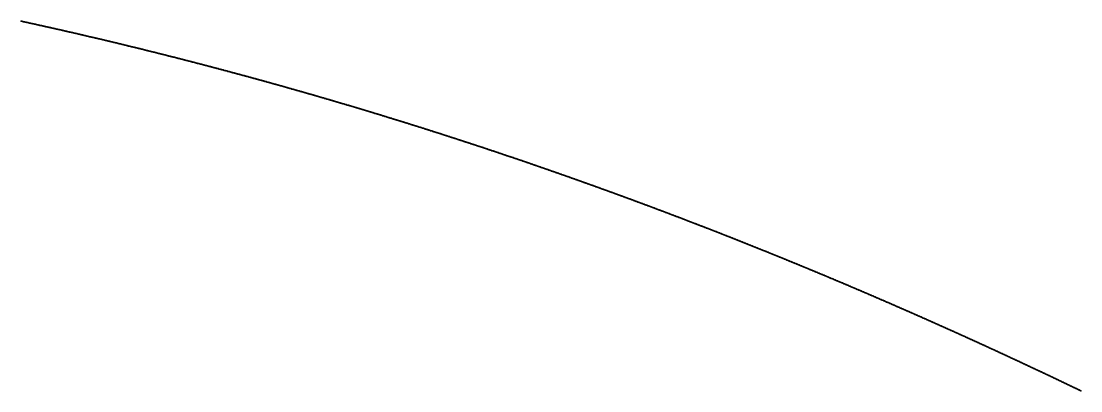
# Model space of a CAD drawing. Header units: metres. Extents: x 0 to 360, y 0 to 49.
# Drawn here: x 135.01 to 146.25, y 44.2 to 48.12 of the extents above; entities that cross this region are included whole.
import ezdxf

# ---------------------------------------------------------------- set-up
doc = ezdxf.new("R2010")
doc.units = ezdxf.units.M

msp = doc.modelspace()

# ---------------------------------------------------------------- linework, layer by layer
for p in [(135.009, 48.118), (135.015, 48.117), (135.021, 48.116), (135.026, 48.114), (135.032, 48.113), (135.038, 48.112), (135.044, 48.111), (135.05, 48.109), (135.056, 48.108), (135.061, 48.107), (135.067, 48.105), (135.073, 48.104), (135.079, 48.103), (135.085, 48.102), (135.091, 48.1), (135.097, 48.099), (135.102, 48.098), (135.108, 48.096), (135.114, 48.095), (135.12, 48.094), (135.126, 48.093), (135.132, 48.091), (135.137, 48.09), (135.143, 48.089), (135.149, 48.087), (135.155, 48.086), (135.161, 48.085), (135.167, 48.084), (135.173, 48.082), (135.178, 48.081), (135.184, 48.08), (135.19, 48.078), (135.196, 48.077), (135.202, 48.076), (135.208, 48.074), (135.213, 48.073), (135.219, 48.072), (135.225, 48.071), (135.231, 48.069), (135.237, 48.068), (135.243, 48.067), (135.249, 48.065), (135.254, 48.064), (135.26, 48.063), (135.266, 48.061), (135.272, 48.06), (135.278, 48.059), (135.284, 48.058), (135.29, 48.056), (135.295, 48.055), (135.301, 48.054), (135.307, 48.052), (135.313, 48.051), (135.319, 48.05), (135.325, 48.048), (135.33, 48.047), (135.336, 48.046), (135.342, 48.044), (135.348, 48.043), (135.354, 48.042), (135.36, 48.04), (135.366, 48.039), (135.371, 48.038), (135.377, 48.036), (135.383, 48.035), (135.389, 48.034), (135.395, 48.033), (135.401, 48.031), (135.406, 48.03), (135.412, 48.029), (135.418, 48.027), (135.424, 48.026), (135.43, 48.025), (135.436, 48.023), (135.442, 48.022), (135.447, 48.021), (135.453, 48.019), (135.459, 48.018), (135.465, 48.017), (135.471, 48.015), (135.477, 48.014), (135.483, 48.013), (135.488, 48.011), (135.494, 48.01), (135.5, 48.009), (135.506, 48.007), (135.512, 48.006), (135.518, 48.005), (135.523, 48.003), (135.529, 48.002), (135.535, 48.001), (135.541, 47.999), (135.547, 47.998), (135.553, 47.997), (135.559, 47.995), (135.564, 47.994), (135.57, 47.992), (135.576, 47.991), (135.582, 47.99), (135.588, 47.988), (135.594, 47.987), (135.6, 47.986), (135.605, 47.984), (135.611, 47.983), (135.617, 47.982), (135.623, 47.98), (135.629, 47.979), (135.635, 47.978), (135.64, 47.976), (135.646, 47.975), (135.652, 47.974), (135.658, 47.972), (135.664, 47.971), (135.67, 47.969), (135.676, 47.968), (135.681, 47.967), (135.687, 47.965), (135.693, 47.964), (135.699, 47.963), (135.705, 47.961), (135.711, 47.96), (135.717, 47.959), (135.722, 47.957), (135.728, 47.956), (135.734, 47.954), (135.74, 47.953), (135.746, 47.952), (135.752, 47.95), (135.757, 47.949), (135.763, 47.948), (135.769, 47.946), (135.775, 47.945), (135.781, 47.944), (135.787, 47.942), (135.793, 47.941), (135.798, 47.939), (135.804, 47.938), (135.81, 47.937), (135.816, 47.935), (135.822, 47.934), (135.828, 47.932), (135.834, 47.931), (135.839, 47.93), (135.845, 47.928), (135.851, 47.927), (135.857, 47.926), (135.863, 47.924), (135.869, 47.923), (135.874, 47.921), (135.88, 47.92), (135.886, 47.919), (135.892, 47.917), (135.898, 47.916), (135.904, 47.914), (135.91, 47.913), (135.915, 47.912), (135.921, 47.91), (135.927, 47.909), (135.933, 47.908), (135.939, 47.906), (135.945, 47.905), (135.951, 47.903), (135.956, 47.902), (135.962, 47.901), (135.968, 47.899), (135.974, 47.898), (135.98, 47.896), (135.986, 47.895), (135.991, 47.894), (135.997, 47.892), (136.003, 47.891), (136.009, 47.889), (136.015, 47.888), (136.021, 47.887), (136.027, 47.885), (136.032, 47.884), (136.038, 47.882), (136.044, 47.881), (136.05, 47.879), (136.056, 47.878), (136.062, 47.877), (136.068, 47.875), (136.073, 47.874), (136.079, 47.872), (136.085, 47.871), (136.091, 47.87), (136.097, 47.868), (136.103, 47.867), (136.109, 47.865), (136.114, 47.864), (136.12, 47.863), (136.126, 47.861), (136.132, 47.86), (136.138, 47.858), (136.144, 47.857), (136.149, 47.855), (136.155, 47.854), (136.161, 47.853), (136.167, 47.851), (136.173, 47.85), (136.179, 47.848), (136.185, 47.847), (136.19, 47.845), (136.196, 47.844), (136.202, 47.843), (136.208, 47.841), (136.214, 47.84), (136.22, 47.838), (136.226, 47.837), (136.231, 47.835), (136.237, 47.834), (136.243, 47.833), (136.249, 47.831), (136.255, 47.83), (136.261, 47.828), (136.266, 47.827), (136.272, 47.825), (136.278, 47.824), (136.284, 47.822), (136.29, 47.821), (136.296, 47.82), (136.302, 47.818), (136.307, 47.817), (136.313, 47.815), (136.319, 47.814), (136.325, 47.812), (136.331, 47.811), (136.337, 47.809), (136.343, 47.808), (136.348, 47.807), (136.354, 47.805), (136.36, 47.804), (136.366, 47.802), (136.372, 47.801), (136.378, 47.799), (136.384, 47.798), (136.389, 47.796), (136.395, 47.795), (136.401, 47.793), (136.407, 47.792), (136.413, 47.791), (136.419, 47.789), (136.424, 47.788), (136.43, 47.786), (136.436, 47.785), (136.442, 47.783), (136.448, 47.782), (136.454, 47.78), (136.46, 47.779), (136.465, 47.777), (136.471, 47.776), (136.477, 47.774), (136.483, 47.773), (136.489, 47.772), (136.495, 47.77), (136.501, 47.769), (136.506, 47.767), (136.512, 47.766), (136.518, 47.764), (136.524, 47.763), (136.53, 47.761), (136.536, 47.76), (136.542, 47.758), (136.547, 47.757), (136.553, 47.755), (136.559, 47.754), (136.565, 47.752), (136.571, 47.751), (136.577, 47.749), (136.582, 47.748), (136.588, 47.746), (136.594, 47.745), (136.6, 47.743), (136.606, 47.742), (136.612, 47.741), (136.618, 47.739), (136.623, 47.738), (136.629, 47.736), (136.635, 47.735), (136.641, 47.733), (136.647, 47.732), (136.653, 47.73), (136.659, 47.729), (136.664, 47.727), (136.67, 47.726), (136.676, 47.724), (136.682, 47.723), (136.688, 47.721), (136.694, 47.72), (136.7, 47.718), (136.705, 47.717), (136.711, 47.715), (136.717, 47.714), (136.723, 47.712), (136.729, 47.711), (136.735, 47.709), (136.741, 47.708), (136.746, 47.706), (136.752, 47.705), (136.758, 47.703), (136.764, 47.702), (136.77, 47.7), (136.776, 47.699), (136.781, 47.697), (136.787, 47.696), (136.793, 47.694), (136.799, 47.693), (136.805, 47.691), (136.811, 47.69), (136.817, 47.688), (136.822, 47.687), (136.828, 47.685), (136.834, 47.684), (136.84, 47.682), (136.846, 47.68), (136.852, 47.679), (136.858, 47.677), (136.863, 47.676), (136.869, 47.674), (136.875, 47.673), (136.881, 47.671), (136.887, 47.67), (136.893, 47.668), (136.899, 47.667), (136.904, 47.665), (136.91, 47.664), (136.916, 47.662), (136.922, 47.661), (136.928, 47.659), (136.934, 47.658), (136.94, 47.656), (136.945, 47.655), (136.951, 47.653), (136.957, 47.652), (136.963, 47.65), (136.969, 47.648), (136.975, 47.647), (136.981, 47.645), (136.986, 47.644), (136.992, 47.642), (136.998, 47.641), (137.004, 47.639), (137.01, 47.638), (137.016, 47.636), (137.022, 47.635), (137.027, 47.633), (137.033, 47.632), (137.039, 47.63), (137.045, 47.628), (137.051, 47.627), (137.057, 47.625), (137.062, 47.624), (137.068, 47.622), (137.074, 47.621), (137.08, 47.619), (137.086, 47.618), (137.092, 47.616), (137.098, 47.615), (137.103, 47.613), (137.109, 47.611), (137.115, 47.61), (137.121, 47.608), (137.127, 47.607), (137.133, 47.605), (137.139, 47.604), (137.144, 47.602), (137.15, 47.601), (137.156, 47.599), (137.162, 47.597), (137.168, 47.596), (137.174, 47.594), (137.18, 47.593), (137.185, 47.591), (137.191, 47.59), (137.197, 47.588), (137.203, 47.586), (137.209, 47.585), (137.215, 47.583), (137.221, 47.582), (137.226, 47.58), (137.232, 47.579), (137.238, 47.577), (137.244, 47.575), (137.25, 47.574), (137.256, 47.572), (137.262, 47.571), (137.267, 47.569), (137.273, 47.568), (137.279, 47.566), (137.285, 47.564), (137.291, 47.563), (137.297, 47.561), (137.303, 47.56), (137.308, 47.558), (137.314, 47.557), (137.32, 47.555), (137.326, 47.553), (137.332, 47.552), (137.338, 47.55), (137.344, 47.549), (137.349, 47.547), (137.355, 47.545), (137.361, 47.544), (137.367, 47.542), (137.373, 47.541), (137.379, 47.539), (137.385, 47.538), (137.39, 47.536), (137.396, 47.534), (137.402, 47.533), (137.408, 47.531), (137.414, 47.53), (137.42, 47.528), (137.426, 47.526), (137.431, 47.525), (137.437, 47.523), (137.443, 47.522), (137.449, 47.52), (137.455, 47.518), (137.461, 47.517), (137.466, 47.515), (137.472, 47.514), (137.478, 47.512), (137.484, 47.51), (137.49, 47.509), (137.496, 47.507), (137.502, 47.506), (137.507, 47.504), (137.513, 47.502), (137.519, 47.501), (137.525, 47.499), (137.531, 47.498), (137.537, 47.496), (137.543, 47.494), (137.548, 47.493), (137.554, 47.491), (137.56, 47.489), (137.566, 47.488), (137.572, 47.486), (137.578, 47.485), (137.584, 47.483), (137.589, 47.481), (137.595, 47.48), (137.601, 47.478), (137.607, 47.477), (137.613, 47.475), (137.619, 47.473), (137.625, 47.472), (137.63, 47.47), (137.636, 47.468), (137.642, 47.467), (137.648, 47.465), (137.654, 47.464), (137.66, 47.462), (137.666, 47.46), (137.671, 47.459), (137.677, 47.457), (137.683, 47.455), (137.689, 47.454), (137.695, 47.452), (137.701, 47.45), (137.707, 47.449), (137.712, 47.447), (137.718, 47.446), (137.724, 47.444), (137.73, 47.442), (137.736, 47.441), (137.742, 47.439), (137.748, 47.437), (137.753, 47.436), (137.759, 47.434), (137.765, 47.432), (137.771, 47.431), (137.777, 47.429), (137.783, 47.428), (137.789, 47.426), (137.794, 47.424), (137.8, 47.423), (137.806, 47.421), (137.812, 47.419), (137.818, 47.418), (137.824, 47.416), (137.83, 47.414), (137.835, 47.413), (137.841, 47.411), (137.847, 47.409), (137.853, 47.408), (137.859, 47.406), (137.865, 47.404), (137.871, 47.403), (137.876, 47.401), (137.882, 47.399), (137.888, 47.398), (137.894, 47.396), (137.9, 47.394), (137.906, 47.393), (137.912, 47.391), (137.917, 47.389), (137.923, 47.388), (137.929, 47.386), (137.935, 47.384), (137.941, 47.383), (137.947, 47.381), (137.953, 47.379), (137.958, 47.378), (137.964, 47.376), (137.97, 47.374), (137.976, 47.373), (137.982, 47.371), (137.988, 47.369), (137.994, 47.368), (137.999, 47.366), (138.005, 47.364), (138.011, 47.363), (138.017, 47.361), (138.023, 47.359), (138.029, 47.358), (138.035, 47.356), (138.04, 47.354), (138.046, 47.353), (138.052, 47.351), (138.058, 47.349), (138.064, 47.348), (138.07, 47.346), (138.076, 47.344), (138.081, 47.343), (138.087, 47.341), (138.093, 47.339), (138.099, 47.337), (138.105, 47.336), (138.111, 47.334), (138.117, 47.332), (138.122, 47.331), (138.128, 47.329), (138.134, 47.327), (138.14, 47.326), (138.146, 47.324), (138.152, 47.322), (138.158, 47.321), (138.163, 47.319), (138.169, 47.317), (138.175, 47.315), (138.181, 47.314), (138.187, 47.312), (138.193, 47.31), (138.199, 47.309), (138.204, 47.307), (138.21, 47.305), (138.216, 47.304), (138.222, 47.302), (138.228, 47.3), (138.234, 47.298), (138.24, 47.297), (138.245, 47.295), (138.251, 47.293), (138.257, 47.292), (138.263, 47.29), (138.269, 47.288), (138.275, 47.286), (138.281, 47.285), (138.286, 47.283), (138.292, 47.281), (138.298, 47.28), (138.304, 47.278), (138.31, 47.276), (138.316, 47.274), (138.322, 47.273), (138.327, 47.271), (138.333, 47.269), (138.339, 47.268), (138.345, 47.266), (138.351, 47.264), (138.357, 47.262), (138.363, 47.261), (138.368, 47.259), (138.374, 47.257), (138.38, 47.255), (138.386, 47.254), (138.392, 47.252), (138.398, 47.25), (138.404, 47.249), (138.409, 47.247), (138.415, 47.245), (138.421, 47.243), (138.427, 47.242), (138.433, 47.24), (138.439, 47.238), (138.445, 47.236), (138.451, 47.235), (138.456, 47.233), (138.462, 47.231), (138.468, 47.229), (138.474, 47.228), (138.48, 47.226), (138.486, 47.224), (138.492, 47.223), (138.497, 47.221), (138.503, 47.219), (138.509, 47.217), (138.515, 47.216), (138.521, 47.214), (138.527, 47.212), (138.533, 47.21), (138.538, 47.209), (138.544, 47.207), (138.55, 47.205), (138.556, 47.203), (138.562, 47.202), (138.568, 47.2), (138.574, 47.198), (138.579, 47.196), (138.585, 47.195), (138.591, 47.193), (138.597, 47.191), (138.603, 47.189), (138.609, 47.187), (138.615, 47.186), (138.62, 47.184), (138.626, 47.182), (138.632, 47.18), (138.638, 47.179), (138.644, 47.177), (138.65, 47.175), (138.656, 47.173), (138.661, 47.172), (138.667, 47.17), (138.673, 47.168), (138.679, 47.166), (138.685, 47.165), (138.691, 47.163), (138.697, 47.161), (138.702, 47.159), (138.708, 47.157), (138.714, 47.156), (138.72, 47.154), (138.726, 47.152), (138.732, 47.15), (138.738, 47.149), (138.744, 47.147), (138.749, 47.145), (138.755, 47.143), (138.761, 47.141), (138.767, 47.14), (138.773, 47.138), (138.779, 47.136), (138.785, 47.134), (138.79, 47.133), (138.796, 47.131), (138.802, 47.129), (138.808, 47.127), (138.814, 47.125), (138.82, 47.124), (138.826, 47.122), (138.831, 47.12), (138.837, 47.118), (138.843, 47.116), (138.849, 47.115), (138.855, 47.113), (138.861, 47.111), (138.867, 47.109), (138.872, 47.107), (138.878, 47.106), (138.884, 47.104), (138.89, 47.102), (138.896, 47.1), (138.902, 47.098), (138.908, 47.097), (138.913, 47.095), (138.919, 47.093), (138.925, 47.091), (138.931, 47.089), (138.937, 47.088), (138.943, 47.086), (138.949, 47.084), (138.954, 47.082), (138.96, 47.08), (138.966, 47.079), (138.972, 47.077), (138.978, 47.075), (138.984, 47.073), (138.99, 47.071), (138.996, 47.07), (139.001, 47.068), (139.007, 47.066), (139.013, 47.064), (139.019, 47.062), (139.025, 47.06), (139.031, 47.059), (139.037, 47.057), (139.042, 47.055), (139.048, 47.053), (139.054, 47.051), (139.06, 47.05), (139.066, 47.048), (139.072, 47.046), (139.078, 47.044), (139.083, 47.042), (139.089, 47.04), (139.095, 47.039), (139.101, 47.037), (139.107, 47.035), (139.113, 47.033), (139.119, 47.031), (139.124, 47.029), (139.13, 47.028), (139.136, 47.026), (139.142, 47.024), (139.148, 47.022), (139.154, 47.02), (139.16, 47.018), (139.165, 47.017), (139.171, 47.015), (139.177, 47.013), (139.183, 47.011), (139.189, 47.009), (139.195, 47.007), (139.201, 47.006), (139.207, 47.004), (139.212, 47.002), (139.218, 47), (139.224, 46.998), (139.23, 46.996), (139.236, 46.995), (139.242, 46.993), (139.248, 46.991), (139.253, 46.989), (139.259, 46.987), (139.265, 46.985), (139.271, 46.983), (139.277, 46.982), (139.283, 46.98), (139.289, 46.978), (139.294, 46.976), (139.3, 46.974), (139.306, 46.972), (139.312, 46.97), (139.318, 46.969), (139.324, 46.967), (139.33, 46.965), (139.335, 46.963), (139.341, 46.961), (139.347, 46.959), (139.353, 46.957), (139.359, 46.956), (139.365, 46.954), (139.371, 46.952), (139.376, 46.95), (139.382, 46.948), (139.388, 46.946), (139.394, 46.944), (139.4, 46.942), (139.406, 46.941), (139.412, 46.939), (139.418, 46.937), (139.423, 46.935), (139.429, 46.933), (139.435, 46.931), (139.441, 46.929), (139.447, 46.927), (139.453, 46.926), (139.459, 46.924), (139.464, 46.922), (139.47, 46.92), (139.476, 46.918), (139.482, 46.916), (139.488, 46.914), (139.494, 46.912), (139.5, 46.911), (139.505, 46.909), (139.511, 46.907), (139.517, 46.905), (139.523, 46.903), (139.529, 46.901), (139.535, 46.899), (139.541, 46.897), (139.547, 46.895), (139.552, 46.894), (139.558, 46.892), (139.564, 46.89), (139.57, 46.888), (139.576, 46.886), (139.582, 46.884), (139.588, 46.882), (139.593, 46.88), (139.599, 46.878), (139.605, 46.877), (139.611, 46.875), (139.617, 46.873), (139.623, 46.871), (139.629, 46.869), (139.634, 46.867), (139.64, 46.865), (139.646, 46.863), (139.652, 46.861), (139.658, 46.859), (139.664, 46.857), (139.67, 46.856), (139.675, 46.854), (139.681, 46.852), (139.687, 46.85), (139.693, 46.848), (139.699, 46.846), (139.705, 46.844), (139.711, 46.842), (139.717, 46.84), (139.722, 46.838), (139.728, 46.836), (139.734, 46.835), (139.74, 46.833), (139.746, 46.831), (139.752, 46.829), (139.758, 46.827), (139.763, 46.825), (139.769, 46.823), (139.775, 46.821), (139.781, 46.819), (139.787, 46.817), (139.793, 46.815), (139.799, 46.813), (139.804, 46.811), (139.81, 46.81), (139.816, 46.808), (139.822, 46.806), (139.828, 46.804), (139.834, 46.802), (139.84, 46.8), (139.846, 46.798), (139.851, 46.796), (139.857, 46.794), (139.863, 46.792), (139.869, 46.79), (139.875, 46.788), (139.881, 46.786), (139.887, 46.784), (139.892, 46.782), (139.898, 46.781), (139.904, 46.779), (139.91, 46.777), (139.916, 46.775), (139.922, 46.773), (139.928, 46.771), (139.934, 46.769), (139.939, 46.767), (139.945, 46.765), (139.951, 46.763), (139.957, 46.761), (139.963, 46.759), (139.969, 46.757), (139.975, 46.755), (139.98, 46.753), (139.986, 46.751), (139.992, 46.749), (139.998, 46.747), (140.004, 46.745), (140.01, 46.744), (140.016, 46.742), (140.021, 46.74), (140.027, 46.738), (140.033, 46.736), (140.039, 46.734), (140.045, 46.732), (140.051, 46.73), (140.057, 46.728), (140.063, 46.726), (140.068, 46.724), (140.074, 46.722), (140.08, 46.72), (140.086, 46.718), (140.092, 46.716), (140.098, 46.714), (140.104, 46.712), (140.109, 46.71), (140.115, 46.708), (140.121, 46.706), (140.127, 46.704), (140.133, 46.702), (140.139, 46.7), (140.145, 46.698), (140.151, 46.696), (140.156, 46.694), (140.162, 46.692), (140.168, 46.69), (140.174, 46.688), (140.18, 46.686), (140.186, 46.684), (140.192, 46.682), (140.197, 46.68), (140.203, 46.678), (140.209, 46.677), (140.215, 46.675), (140.221, 46.673), (140.227, 46.671), (140.233, 46.669), (140.238, 46.667), (140.244, 46.665), (140.25, 46.663), (140.256, 46.661), (140.262, 46.659), (140.268, 46.657), (140.274, 46.655), (140.28, 46.653), (140.285, 46.651), (140.291, 46.649), (140.297, 46.647), (140.303, 46.645), (140.309, 46.643), (140.315, 46.641), (140.321, 46.639), (140.326, 46.637), (140.332, 46.635), (140.338, 46.633), (140.344, 46.631), (140.35, 46.629), (140.356, 46.627), (140.362, 46.625), (140.368, 46.623), (140.373, 46.621), (140.379, 46.619), (140.385, 46.617), (140.391, 46.615), (140.397, 46.613), (140.403, 46.611), (140.409, 46.609), (140.414, 46.607), (140.42, 46.605), (140.426, 46.603), (140.432, 46.601), (140.438, 46.599), (140.444, 46.596), (140.45, 46.594), (140.456, 46.592), (140.461, 46.59), (140.467, 46.588), (140.473, 46.586), (140.479, 46.584), (140.485, 46.582), (140.491, 46.58), (140.497, 46.578), (140.502, 46.576), (140.508, 46.574), (140.514, 46.572), (140.52, 46.57), (140.526, 46.568), (140.532, 46.566), (140.538, 46.564), (140.544, 46.562), (140.549, 46.56), (140.555, 46.558), (140.561, 46.556), (140.567, 46.554), (140.573, 46.552), (140.579, 46.55), (140.585, 46.548), (140.59, 46.546), (140.596, 46.544), (140.602, 46.542), (140.608, 46.54), (140.614, 46.538), (140.62, 46.536), (140.626, 46.534), (140.632, 46.532), (140.637, 46.529), (140.643, 46.527), (140.649, 46.525), (140.655, 46.523), (140.661, 46.521), (140.667, 46.519), (140.673, 46.517), (140.678, 46.515), (140.684, 46.513), (140.69, 46.511), (140.696, 46.509), (140.702, 46.507), (140.708, 46.505), (140.714, 46.503), (140.72, 46.501), (140.725, 46.499), (140.731, 46.497), (140.737, 46.495), (140.743, 46.493), (140.749, 46.49), (140.755, 46.488), (140.761, 46.486), (140.766, 46.484), (140.772, 46.482), (140.778, 46.48), (140.784, 46.478), (140.79, 46.476), (140.796, 46.474), (140.802, 46.472), (140.808, 46.47), (140.813, 46.468), (140.819, 46.466), (140.825, 46.464), (140.831, 46.462), (140.837, 46.459), (140.843, 46.457), (140.849, 46.455), (140.854, 46.453), (140.86, 46.451), (140.866, 46.449), (140.872, 46.447), (140.878, 46.445), (140.884, 46.443), (140.89, 46.441), (140.896, 46.439), (140.901, 46.437), (140.907, 46.435), (140.913, 46.432), (140.919, 46.43), (140.925, 46.428), (140.931, 46.426), (140.937, 46.424), (140.942, 46.422), (140.948, 46.42), (140.954, 46.418), (140.96, 46.416), (140.966, 46.414), (140.972, 46.412), (140.978, 46.409), (140.984, 46.407), (140.989, 46.405), (140.995, 46.403), (141.001, 46.401), (141.007, 46.399), (141.013, 46.397), (141.019, 46.395), (141.025, 46.393), (141.03, 46.391), (141.036, 46.389), (141.042, 46.386), (141.048, 46.384), (141.054, 46.382), (141.06, 46.38), (141.066, 46.378), (141.072, 46.376), (141.077, 46.374), (141.083, 46.372), (141.089, 46.37), (141.095, 46.367), (141.101, 46.365), (141.107, 46.363), (141.113, 46.361), (141.119, 46.359), (141.124, 46.357), (141.13, 46.355), (141.136, 46.353), (141.142, 46.351), (141.148, 46.348), (141.154, 46.346), (141.16, 46.344), (141.165, 46.342), (141.171, 46.34), (141.177, 46.338), (141.183, 46.336), (141.189, 46.334), (141.195, 46.331), (141.201, 46.329), (141.207, 46.327), (141.212, 46.325), (141.218, 46.323), (141.224, 46.321), (141.23, 46.319), (141.236, 46.317), (141.242, 46.314), (141.248, 46.312), (141.254, 46.31), (141.259, 46.308), (141.265, 46.306), (141.271, 46.304), (141.277, 46.302), (141.283, 46.3), (141.289, 46.297), (141.295, 46.295), (141.3, 46.293), (141.306, 46.291), (141.312, 46.289), (141.318, 46.287), (141.324, 46.285), (141.33, 46.282), (141.336, 46.28), (141.342, 46.278), (141.347, 46.276), (141.353, 46.274), (141.359, 46.272), (141.365, 46.27), (141.371, 46.267), (141.377, 46.265), (141.383, 46.263), (141.389, 46.261), (141.394, 46.259), (141.4, 46.257), (141.406, 46.255), (141.412, 46.252), (141.418, 46.25), (141.424, 46.248), (141.43, 46.246), (141.435, 46.244), (141.441, 46.242), (141.447, 46.239), (141.453, 46.237), (141.459, 46.235), (141.465, 46.233), (141.471, 46.231), (141.477, 46.229), (141.482, 46.226), (141.488, 46.224), (141.494, 46.222), (141.5, 46.22), (141.506, 46.218), (141.512, 46.216), (141.518, 46.213), (141.524, 46.211), (141.529, 46.209), (141.535, 46.207), (141.541, 46.205), (141.547, 46.203), (141.553, 46.2), (141.559, 46.198), (141.565, 46.196), (141.57, 46.194), (141.576, 46.192), (141.582, 46.19), (141.588, 46.187), (141.594, 46.185), (141.6, 46.183), (141.606, 46.181), (141.612, 46.179), (141.617, 46.176), (141.623, 46.174), (141.629, 46.172), (141.635, 46.17), (141.641, 46.168), (141.647, 46.166), (141.653, 46.163), (141.659, 46.161), (141.664, 46.159), (141.67, 46.157), (141.676, 46.155), (141.682, 46.152), (141.688, 46.15), (141.694, 46.148), (141.7, 46.146), (141.706, 46.144), (141.711, 46.141), (141.717, 46.139), (141.723, 46.137), (141.729, 46.135), (141.735, 46.133), (141.741, 46.13), (141.747, 46.128), (141.752, 46.126), (141.758, 46.124), (141.764, 46.122), (141.77, 46.119), (141.776, 46.117), (141.782, 46.115), (141.788, 46.113), (141.794, 46.111), (141.799, 46.108), (141.805, 46.106), (141.811, 46.104), (141.817, 46.102), (141.823, 46.1), (141.829, 46.097), (141.835, 46.095), (141.841, 46.093), (141.846, 46.091), (141.852, 46.088), (141.858, 46.086), (141.864, 46.084), (141.87, 46.082), (141.876, 46.08), (141.882, 46.077), (141.888, 46.075), (141.893, 46.073), (141.899, 46.071), (141.905, 46.068), (141.911, 46.066), (141.917, 46.064), (141.923, 46.062), (141.929, 46.06), (141.934, 46.057), (141.94, 46.055), (141.946, 46.053), (141.952, 46.051), (141.958, 46.048), (141.964, 46.046), (141.97, 46.044), (141.976, 46.042), (141.981, 46.039), (141.987, 46.037), (141.993, 46.035), (141.999, 46.033), (142.005, 46.031), (142.011, 46.028), (142.017, 46.026), (142.023, 46.024), (142.028, 46.022), (142.034, 46.019), (142.04, 46.017), (142.046, 46.015), (142.052, 46.013), (142.058, 46.01), (142.064, 46.008), (142.07, 46.006), (142.075, 46.004), (142.081, 46.001), (142.087, 45.999), (142.093, 45.997), (142.099, 45.995), (142.105, 45.992), (142.111, 45.99), (142.117, 45.988), (142.122, 45.986), (142.128, 45.983), (142.134, 45.981), (142.14, 45.979), (142.146, 45.977), (142.152, 45.974), (142.158, 45.972), (142.164, 45.97), (142.169, 45.968), (142.175, 45.965), (142.181, 45.963), (142.187, 45.961), (142.193, 45.958), (142.199, 45.956), (142.205, 45.954), (142.21, 45.952), (142.216, 45.949), (142.222, 45.947), (142.228, 45.945), (142.234, 45.943), (142.24, 45.94), (142.246, 45.938), (142.252, 45.936), (142.257, 45.934), (142.263, 45.931), (142.269, 45.929), (142.275, 45.927), (142.281, 45.924), (142.287, 45.922), (142.293, 45.92), (142.299, 45.918), (142.304, 45.915), (142.31, 45.913), (142.316, 45.911), (142.322, 45.908), (142.328, 45.906), (142.334, 45.904), (142.34, 45.902), (142.346, 45.899), (142.351, 45.897), (142.357, 45.895), (142.363, 45.892), (142.369, 45.89), (142.375, 45.888), (142.381, 45.886), (142.387, 45.883), (142.393, 45.881), (142.398, 45.879), (142.404, 45.876), (142.41, 45.874), (142.416, 45.872), (142.422, 45.87), (142.428, 45.867), (142.434, 45.865), (142.44, 45.863), (142.445, 45.86), (142.451, 45.858), (142.457, 45.856), (142.463, 45.853), (142.469, 45.851), (142.475, 45.849), (142.481, 45.847), (142.487, 45.844), (142.492, 45.842), (142.498, 45.84), (142.504, 45.837), (142.51, 45.835), (142.516, 45.833), (142.522, 45.83), (142.528, 45.828), (142.534, 45.826), (142.539, 45.823), (142.545, 45.821), (142.551, 45.819), (142.557, 45.816), (142.563, 45.814), (142.569, 45.812), (142.575, 45.81), (142.581, 45.807), (142.586, 45.805), (142.592, 45.803), (142.598, 45.8), (142.604, 45.798), (142.61, 45.796), (142.616, 45.793), (142.622, 45.791), (142.628, 45.789), (142.633, 45.786), (142.639, 45.784), (142.645, 45.782), (142.651, 45.779), (142.657, 45.777), (142.663, 45.775), (142.669, 45.772), (142.675, 45.77), (142.68, 45.768), (142.686, 45.765), (142.692, 45.763), (142.698, 45.761), (142.704, 45.758), (142.71, 45.756), (142.716, 45.754), (142.722, 45.751), (142.727, 45.749), (142.733, 45.747), (142.739, 45.744), (142.745, 45.742), (142.751, 45.74), (142.757, 45.737), (142.763, 45.735), (142.769, 45.733), (142.774, 45.73), (142.78, 45.728), (142.786, 45.725), (142.792, 45.723), (142.798, 45.721), (142.804, 45.718), (142.81, 45.716), (142.816, 45.714), (142.821, 45.711), (142.827, 45.709), (142.833, 45.707), (142.839, 45.704), (142.845, 45.702), (142.851, 45.7), (142.857, 45.697), (142.863, 45.695), (142.868, 45.693), (142.874, 45.69), (142.88, 45.688), (142.886, 45.685), (142.892, 45.683), (142.898, 45.681), (142.904, 45.678), (142.91, 45.676), (142.915, 45.674), (142.921, 45.671), (142.927, 45.669), (142.933, 45.667), (142.939, 45.664), (142.945, 45.662), (142.951, 45.659), (142.957, 45.657), (142.962, 45.655), (142.968, 45.652), (142.974, 45.65), (142.98, 45.648), (142.986, 45.645), (142.992, 45.643), (142.998, 45.64), (143.004, 45.638), (143.009, 45.636), (143.015, 45.633), (143.021, 45.631), (143.027, 45.628), (143.033, 45.626), (143.039, 45.624), (143.045, 45.621), (143.051, 45.619), (143.056, 45.617), (143.062, 45.614), (143.068, 45.612), (143.074, 45.609), (143.08, 45.607), (143.086, 45.605), (143.092, 45.602), (143.098, 45.6), (143.103, 45.597), (143.109, 45.595), (143.115, 45.593), (143.121, 45.59), (143.127, 45.588), (143.133, 45.585), (143.139, 45.583), (143.145, 45.581), (143.15, 45.578), (143.156, 45.576), (143.162, 45.573), (143.168, 45.571), (143.174, 45.569), (143.18, 45.566), (143.186, 45.564), (143.192, 45.561), (143.197, 45.559), (143.203, 45.557), (143.209, 45.554), (143.215, 45.552), (143.221, 45.549), (143.227, 45.547), (143.233, 45.545), (143.239, 45.542), (143.244, 45.54), (143.25, 45.537), (143.256, 45.535), (143.262, 45.533), (143.268, 45.53), (143.274, 45.528), (143.28, 45.525), (143.286, 45.523), (143.292, 45.52), (143.297, 45.518), (143.303, 45.516), (143.309, 45.513), (143.315, 45.511), (143.321, 45.508), (143.327, 45.506), (143.333, 45.503), (143.339, 45.501), (143.344, 45.499), (143.35, 45.496), (143.356, 45.494), (143.362, 45.491), (143.368, 45.489), (143.374, 45.486), (143.38, 45.484), (143.386, 45.482), (143.391, 45.479), (143.397, 45.477), (143.403, 45.474), (143.409, 45.472), (143.415, 45.469), (143.421, 45.467), (143.427, 45.465), (143.433, 45.462), (143.438, 45.46), (143.444, 45.457), (143.45, 45.455), (143.456, 45.452), (143.462, 45.45), (143.468, 45.447), (143.474, 45.445), (143.48, 45.443), (143.485, 45.44), (143.491, 45.438), (143.497, 45.435), (143.503, 45.433), (143.509, 45.43), (143.515, 45.428), (143.521, 45.425), (143.527, 45.423), (143.532, 45.42), (143.538, 45.418), (143.544, 45.416), (143.55, 45.413), (143.556, 45.411), (143.562, 45.408), (143.568, 45.406), (143.574, 45.403), (143.58, 45.401), (143.585, 45.398), (143.591, 45.396), (143.597, 45.393), (143.603, 45.391), (143.609, 45.389), (143.615, 45.386), (143.621, 45.384), (143.627, 45.381), (143.632, 45.379), (143.638, 45.376), (143.644, 45.374), (143.65, 45.371), (143.656, 45.369), (143.662, 45.366), (143.668, 45.364), (143.674, 45.361), (143.679, 45.359), (143.685, 45.356), (143.691, 45.354), (143.697, 45.351), (143.703, 45.349), (143.709, 45.346), (143.715, 45.344), (143.721, 45.342), (143.726, 45.339), (143.732, 45.337), (143.738, 45.334), (143.744, 45.332), (143.75, 45.329), (143.756, 45.327), (143.762, 45.324), (143.768, 45.322), (143.774, 45.319), (143.779, 45.317), (143.785, 45.314), (143.791, 45.312), (143.797, 45.309), (143.803, 45.307), (143.809, 45.304), (143.815, 45.302), (143.821, 45.299), (143.826, 45.297), (143.832, 45.294), (143.838, 45.292), (143.844, 45.289), (143.85, 45.287), (143.856, 45.284), (143.862, 45.282), (143.868, 45.279), (143.873, 45.277), (143.879, 45.274), (143.885, 45.272), (143.891, 45.269), (143.897, 45.267), (143.903, 45.264), (143.909, 45.262), (143.915, 45.259), (143.92, 45.257), (143.926, 45.254), (143.932, 45.252), (143.938, 45.249), (143.944, 45.247), (143.95, 45.244), (143.956, 45.242), (143.962, 45.239), (143.968, 45.237), (143.973, 45.234), (143.979, 45.232), (143.985, 45.229), (143.991, 45.227), (143.997, 45.224), (144.003, 45.221), (144.009, 45.219), (144.015, 45.216), (144.02, 45.214), (144.026, 45.211), (144.032, 45.209), (144.038, 45.206), (144.044, 45.204), (144.05, 45.201), (144.056, 45.199), (144.062, 45.196), (144.068, 45.194), (144.073, 45.191), (144.079, 45.189), (144.085, 45.186), (144.091, 45.184), (144.097, 45.181), (144.103, 45.178), (144.109, 45.176), (144.115, 45.173), (144.12, 45.171), (144.126, 45.168), (144.132, 45.166), (144.138, 45.163), (144.144, 45.161), (144.15, 45.158), (144.156, 45.156), (144.162, 45.153), (144.167, 45.151), (144.173, 45.148), (144.179, 45.145), (144.185, 45.143), (144.191, 45.14), (144.197, 45.138), (144.203, 45.135), (144.209, 45.133), (144.215, 45.13), (144.22, 45.128), (144.226, 45.125), (144.232, 45.123), (144.238, 45.12), (144.244, 45.117), (144.25, 45.115), (144.256, 45.112), (144.262, 45.11), (144.267, 45.107), (144.273, 45.105), (144.279, 45.102), (144.285, 45.1), (144.291, 45.097), (144.297, 45.094), (144.303, 45.092), (144.309, 45.089), (144.315, 45.087), (144.32, 45.084), (144.326, 45.082), (144.332, 45.079), (144.338, 45.076), (144.344, 45.074), (144.35, 45.071), (144.356, 45.069), (144.362, 45.066), (144.367, 45.064), (144.373, 45.061), (144.379, 45.058), (144.385, 45.056), (144.391, 45.053), (144.397, 45.051), (144.403, 45.048), (144.409, 45.046), (144.415, 45.043), (144.42, 45.04), (144.426, 45.038), (144.432, 45.035), (144.438, 45.033), (144.444, 45.03), (144.45, 45.027), (144.456, 45.025), (144.462, 45.022), (144.467, 45.02), (144.473, 45.017), (144.479, 45.015), (144.485, 45.012), (144.491, 45.009), (144.497, 45.007), (144.503, 45.004), (144.509, 45.002), (144.515, 44.999), (144.52, 44.996), (144.526, 44.994), (144.532, 44.991), (144.538, 44.989), (144.544, 44.986), (144.55, 44.983), (144.556, 44.981), (144.562, 44.978), (144.567, 44.976), (144.573, 44.973), (144.579, 44.97), (144.585, 44.968), (144.591, 44.965), (144.597, 44.963), (144.603, 44.96), (144.609, 44.957), (144.615, 44.955), (144.62, 44.952), (144.626, 44.95), (144.632, 44.947), (144.638, 44.944), (144.644, 44.942), (144.65, 44.939), (144.656, 44.937), (144.662, 44.934), (144.667, 44.931), (144.673, 44.929), (144.679, 44.926), (144.685, 44.923), (144.691, 44.921), (144.697, 44.918), (144.703, 44.916), (144.709, 44.913), (144.715, 44.91), (144.72, 44.908), (144.726, 44.905), (144.732, 44.903), (144.738, 44.9), (144.744, 44.897), (144.75, 44.895), (144.756, 44.892), (144.762, 44.889), (144.768, 44.887), (144.773, 44.884), (144.779, 44.881), (144.785, 44.879), (144.791, 44.876), (144.797, 44.874), (144.803, 44.871), (144.809, 44.868), (144.815, 44.866), (144.82, 44.863), (144.826, 44.86), (144.832, 44.858), (144.838, 44.855), (144.844, 44.853), (144.85, 44.85), (144.856, 44.847), (144.862, 44.845), (144.868, 44.842), (144.873, 44.839), (144.879, 44.837), (144.885, 44.834), (144.891, 44.831), (144.897, 44.829), (144.903, 44.826), (144.909, 44.823), (144.915, 44.821), (144.92, 44.818), (144.926, 44.815), (144.932, 44.813), (144.938, 44.81), (144.944, 44.808), (144.95, 44.805), (144.956, 44.802), (144.962, 44.8), (144.968, 44.797), (144.973, 44.794), (144.979, 44.792), (144.985, 44.789), (144.991, 44.786), (144.997, 44.784), (145.003, 44.781), (145.009, 44.778), (145.015, 44.776), (145.021, 44.773), (145.026, 44.77), (145.032, 44.768), (145.038, 44.765), (145.044, 44.762), (145.05, 44.76), (145.056, 44.757), (145.062, 44.754), (145.068, 44.752), (145.073, 44.749), (145.079, 44.746), (145.085, 44.744), (145.091, 44.741), (145.097, 44.738), (145.103, 44.736), (145.109, 44.733), (145.115, 44.73), (145.121, 44.728), (145.126, 44.725), (145.132, 44.722), (145.138, 44.72), (145.144, 44.717), (145.15, 44.714), (145.156, 44.711), (145.162, 44.709), (145.168, 44.706), (145.174, 44.703), (145.179, 44.701), (145.185, 44.698), (145.191, 44.695), (145.197, 44.693), (145.203, 44.69), (145.209, 44.687), (145.215, 44.685), (145.221, 44.682), (145.227, 44.679), (145.232, 44.677), (145.238, 44.674), (145.244, 44.671), (145.25, 44.668), (145.256, 44.666), (145.262, 44.663), (145.268, 44.66), (145.274, 44.658), (145.279, 44.655), (145.285, 44.652), (145.291, 44.65), (145.297, 44.647), (145.303, 44.644), (145.309, 44.641), (145.315, 44.639), (145.321, 44.636), (145.327, 44.633), (145.332, 44.631), (145.338, 44.628), (145.344, 44.625), (145.35, 44.623), (145.356, 44.62), (145.362, 44.617), (145.368, 44.614), (145.374, 44.612), (145.38, 44.609), (145.385, 44.606), (145.391, 44.604), (145.397, 44.601), (145.403, 44.598), (145.409, 44.595), (145.415, 44.593), (145.421, 44.59), (145.427, 44.587), (145.433, 44.584), (145.438, 44.582), (145.444, 44.579), (145.45, 44.576), (145.456, 44.574), (145.462, 44.571), (145.468, 44.568), (145.474, 44.565), (145.48, 44.563), (145.486, 44.56), (145.491, 44.557), (145.497, 44.554), (145.503, 44.552), (145.509, 44.549), (145.515, 44.546), (145.521, 44.544), (145.527, 44.541), (145.533, 44.538), (145.539, 44.535), (145.544, 44.533), (145.55, 44.53), (145.556, 44.527), (145.562, 44.524), (145.568, 44.522), (145.574, 44.519), (145.58, 44.516), (145.586, 44.513), (145.592, 44.511), (145.597, 44.508), (145.603, 44.505), (145.609, 44.502), (145.615, 44.5), (145.621, 44.497), (145.627, 44.494), (145.633, 44.491), (145.639, 44.489), (145.644, 44.486), (145.65, 44.483), (145.656, 44.48), (145.662, 44.478), (145.668, 44.475), (145.674, 44.472), (145.68, 44.469), (145.686, 44.467), (145.692, 44.464), (145.697, 44.461), (145.703, 44.458), (145.709, 44.456), (145.715, 44.453), (145.721, 44.45), (145.727, 44.447), (145.733, 44.445), (145.739, 44.442), (145.745, 44.439), (145.75, 44.436), (145.756, 44.434), (145.762, 44.431), (145.768, 44.428), (145.774, 44.425), (145.78, 44.422), (145.786, 44.42), (145.792, 44.417), (145.798, 44.414), (145.803, 44.411), (145.809, 44.409), (145.815, 44.406), (145.821, 44.403), (145.827, 44.4), (145.833, 44.398), (145.839, 44.395), (145.845, 44.392), (145.851, 44.389), (145.856, 44.386), (145.862, 44.384), (145.868, 44.381), (145.874, 44.378), (145.88, 44.375), (145.886, 44.372), (145.892, 44.37), (145.898, 44.367), (145.904, 44.364), (145.91, 44.361), (145.915, 44.359), (145.921, 44.356), (145.927, 44.353), (145.933, 44.35), (145.939, 44.347), (145.945, 44.345), (145.951, 44.342), (145.957, 44.339), (145.963, 44.336), (145.968, 44.333), (145.974, 44.331), (145.98, 44.328), (145.986, 44.325), (145.992, 44.322), (145.998, 44.319), (146.004, 44.317), (146.01, 44.314), (146.016, 44.311), (146.021, 44.308), (146.027, 44.305), (146.033, 44.303), (146.039, 44.3), (146.045, 44.297), (146.051, 44.294), (146.057, 44.291), (146.063, 44.289), (146.069, 44.286), (146.074, 44.283), (146.08, 44.28), (146.086, 44.277), (146.092, 44.275), (146.098, 44.272), (146.104, 44.269), (146.11, 44.266), (146.116, 44.263), (146.122, 44.26), (146.127, 44.258), (146.133, 44.255), (146.139, 44.252), (146.145, 44.249), (146.151, 44.246), (146.157, 44.244), (146.163, 44.241), (146.169, 44.238), (146.175, 44.235), (146.18, 44.232), (146.186, 44.229), (146.192, 44.227), (146.198, 44.224), (146.204, 44.221), (146.21, 44.218), (146.216, 44.215), (146.222, 44.212), (146.228, 44.21), (146.233, 44.207), (146.239, 44.204), (146.245, 44.201), (146.251, 44.198)]:
    msp.add_point(p)

doc.saveas('drawing.dxf')
